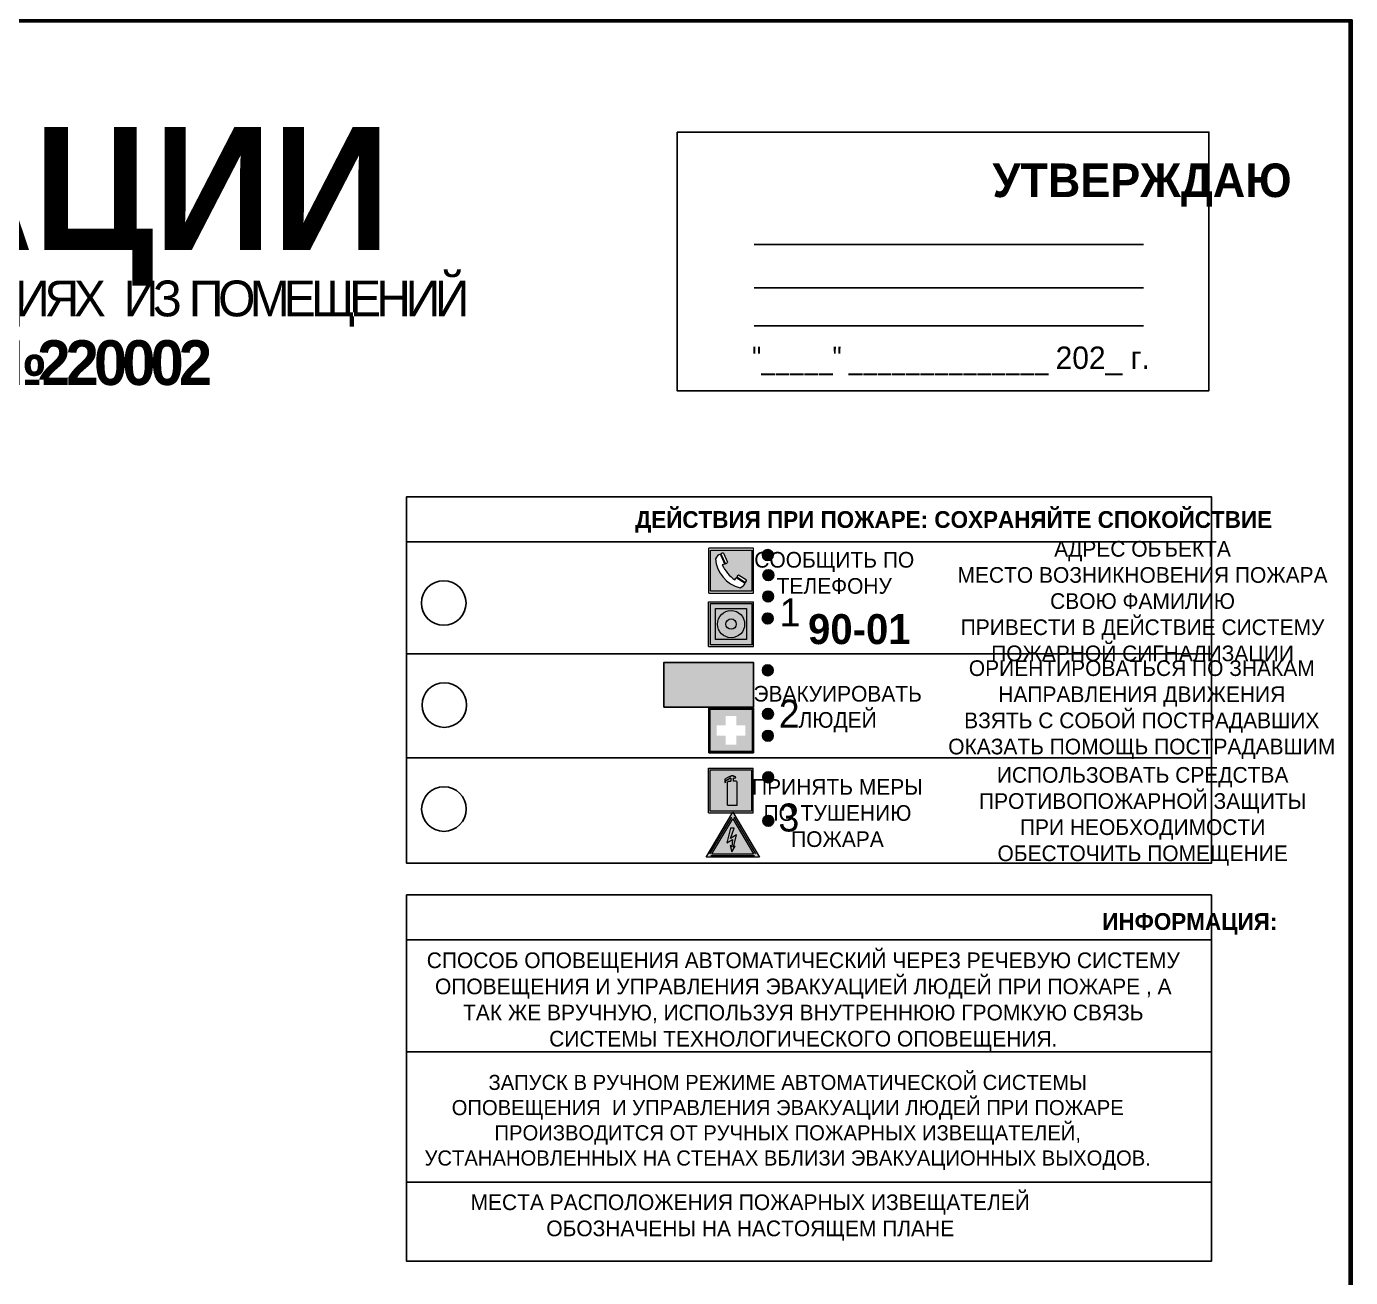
# Model space of a CAD drawing. Header units: millimetres. Extents: x 13810 to 67229, y 12374 to 21950.
# Drawn here: x 27982.8 to 28219.3, y 20044.3 to 20267.8 of the extents above; entities that cross this region are included whole.
import ezdxf

# ---------------------------------------------------------------- set-up
doc = ezdxf.new("R2010")
doc.units = ezdxf.units.MM
doc.styles.add('обычный', font='arial.ttf')

# ---------------------------------------------------------------- blocks, each defined once
blk = doc.blocks.new('A$C3E6D3DDE')
at = {"lineweight": 5}
h = blk.add_hatch(color=40, dxfattribs=at)
h.paths.add_polyline_path([(24.1, 1.45), (16.46, -11.35), (31.74, -11.35)])
h.paths.add_polyline_path([(24.09, -0.46), (30.03, -10.41), (18.14, -10.41)], flags=16)
h.paths.add_polyline_path([(24.54, -3.08), (23.41, -6.02), (25.13, -5.01), (24.33, -8.5), (24.82, -8.27), (23.79, -9.86), (23.4, -8.04), (23.8, -8.43), (24.04, -6.29), (22.39, -7.25), (23.44, -3.08)], flags=0)
h = blk.add_hatch(color=256, dxfattribs=at)
h.paths.add_polyline_path([(24.37, 0.03, 0.567511), (23.82, 0.03), (17.59, -10.4, 0.582454), (17.86, -10.88), (30.32, -10.88, 0.582149), (30.6, -10.4)])
h.paths.add_polyline_path([(24.09, -0.46), (18.14, -10.41), (30.03, -10.41)], flags=16)
h.paths.add_polyline_path([(24.54, -3.08), (23.41, -6.02), (25.13, -5.01), (24.33, -8.5), (24.82, -8.27), (23.79, -9.86), (23.4, -8.04), (23.8, -8.43), (24.04, -6.29), (22.39, -7.25), (23.44, -3.08)], flags=0)
h = blk.add_hatch(color=40, dxfattribs=at)
h.paths.add_polyline_path([(24.09, -0.46), (18.14, -10.41), (30.03, -10.41)])
h.paths.add_polyline_path([(24.82, -8.27), (23.79, -9.86), (23.4, -8.04), (23.8, -8.43), (24.04, -6.29), (22.39, -7.25), (23.44, -3.08), (24.54, -3.08), (23.41, -6.02), (25.13, -5.01), (24.33, -8.5)], flags=16)
at = {"color": 40, "lineweight": 5}
for p, q in [((16.46, -11.35), (24.1, 1.45)), ((24.1, 1.45), (31.74, -11.35))]:
    blk.add_line(p, q, dxfattribs=at)
at = {"lineweight": 5}
for p, q in [((17.59, -10.4), (23.82, 0.03)), ((24.37, 0.03), (30.6, -10.4)), ((18.14, -10.41), (24.09, -0.46)), ((23.44, -3.08), (22.39, -7.25)), ((23.41, -6.02), (24.54, -3.08)), ((24.54, -3.08), (23.44, -3.08)), ((24.09, -0.46), (30.03, -10.41)), ((22.39, -7.25), (24.04, -6.29)), ((25.13, -5.01), (23.41, -6.02)), ((24.04, -6.29), (23.8, -8.43)), ((24.33, -8.5), (25.13, -5.01)), ((17.86, -10.88), (30.32, -10.88)), ((18.14, -10.41), (30.03, -10.41)), ((23.8, -8.43), (23.4, -8.04)), ((23.4, -8.04), (23.79, -9.86)), ((23.79, -9.86), (24.82, -8.27)), ((24.82, -8.27), (24.33, -8.5))]:
    blk.add_line(p, q, dxfattribs=at)
at = {"color": 50, "lineweight": 5}
blk.add_line((31.74, -11.35), (16.46, -11.35), dxfattribs=at)
blk = doc.blocks.new('A$C456E1F9C')
at = {"lineweight": 5}
h = blk.add_hatch(color=242, dxfattribs=at)
h.paths.add_polyline_path([(0.51, -1.47), (0.51, -13.26), (12.29, -13.26), (12.29, -1.47)])
h.paths.add_polyline_path([(5.42, -4.95, -0.254479), (4.78, -5.4), (3.52, -2.53, -0.209735), (4.23, -2.4)], flags=16)
h.paths.add_polyline_path([(8.53, -8.6), (10.87, -10.17), (10.54, -10.76), (8.03, -9.13, -0.192251)], flags=16)
h.paths.add_polyline_path([(4.61, -5.49, 0.005518), (3.87, -5.72, 0.128647), (7.49, -10.01, 0.00809), (7.83, -9.33), (10.47, -10.97, -0.16736), (8.99, -12.25, -0.327862), (1.95, -3.95, -0.166952), (3.36, -2.62)], flags=16)
at = {"color": 242, "lineweight": 5}
for p, q in [((0, -13.77), (0, -0.97)), ((12.8, -0.97), (0, -0.97)), ((4.61, -5.49), (3.36, -2.62)), ((3.52, -2.53), (4.78, -5.4)), ((4.23, -2.4), (5.42, -4.95)), ((12.8, -13.77), (12.8, -0.97)), ((7.83, -9.33), (10.47, -10.97)), ((8.03, -9.13), (10.54, -10.76)), ((10.81, -10.12), (8.53, -8.6)), ((10.54, -10.76), (10.8, -10.3)), ((10.8, -10.3), (10.81, -10.12)), ((0, -13.77), (12.8, -13.77))]:
    blk.add_line(p, q, dxfattribs=at)
blk.add_lwpolyline([(0.51, -1.47), (12.29, -1.47), (12.29, -13.26), (0.51, -13.26)], close=True, dxfattribs=at)
for centre, radius, start, end in [((4.59, -5.34), 2.99, 114.2845, 152.1974), ((4.02, -3.27), 0.891, 76.3284, 123.7092), ((11.12, -3.31), 9.19, 183.9915, 256.6009), ((14.98, -39.1), 35.17, 107.1487, 108.4135), ((13.86, -0.94), 11.08, 205.5536, 234.8762), ((4.68, -4.59), 0.824, 276.9621, 334.0723), ((-13.31, 0.8), 23.44, 332.5487, 334.4027), ((8.94, -9.5), 0.989, 114.4092, 157.9388), ((7.87, -9.46), 3, 291.9291, 329.9329)]:
    blk.add_arc(centre, radius, start, end, dxfattribs=at)
blk = doc.blocks.new('A$C54414219')
at = {"true_color": 0xffffff}
h = blk.add_hatch(color=7, dxfattribs=at)
h.paths.add_polyline_path([(2.39, -9.45), (2.39, -18.3), (11.23, -18.3), (11.23, -9.45)], flags=0)
h.paths.add_polyline_path([(10.71, -13.87, -1), (2.92, -13.87, -1)], flags=0)
h.paths.add_polyline_path([(8.3, -13.87, -1), (5.33, -13.87, -1)], flags=0)
h.paths.add_polyline_path([(0.41, -7.47), (0.41, -20.27), (13.21, -20.27), (13.21, -7.47)])
h.paths.add_polyline_path([(0.92, -19.77), (12.71, -19.77), (12.71, -7.98), (0.92, -7.98)], flags=16)
h.paths.add_polyline_path([(11.23, -9.45), (11.23, -18.3), (2.39, -18.3), (2.39, -9.45)], flags=0)
at = {"lineweight": 5}
h = blk.add_hatch(color=242, dxfattribs=at)
h.paths.add_polyline_path([(12.71, -7.98), (0.92, -7.98), (0.92, -19.77), (12.71, -19.77)])
h.paths.add_polyline_path([(11.23, -18.3), (2.39, -18.3), (2.39, -9.45), (11.23, -9.45)], flags=16)
h.paths.add_polyline_path([(10.71, -13.87, -1), (2.92, -13.87, -1)], flags=0)
h.paths.add_polyline_path([(8.3, -13.87, -1), (5.33, -13.87, -1)], flags=0)
at = {"true_color": 0xffffff}
h = blk.add_hatch(color=7, dxfattribs=at)
h.paths.add_polyline_path([(2.39, -9.45), (2.39, -18.3), (11.23, -18.3), (11.23, -9.45)])
h.paths.add_polyline_path([(10.71, -13.87, -1), (2.92, -13.87, -1)], flags=16)
h.paths.add_polyline_path([(8.3, -13.87, -1), (5.33, -13.87, -1)], flags=0)
at = {"lineweight": 5}
h = blk.add_hatch(color=242, dxfattribs=at)
h.paths.add_polyline_path([(2.92, -13.87, 1), (10.71, -13.87, 1)])
h.paths.add_polyline_path([(8.3, -13.87, -1), (5.33, -13.87, -1)], flags=16)
at = {"color": 242, "lineweight": 5}
for p, q in [((0.41, -20.27), (0.41, -7.47)), ((0.41, -7.47), (13.21, -7.47)), ((0.41, -7.47), (13.21, -7.47)), ((13.21, -20.27), (13.21, -7.47)), ((0.41, -20.27), (13.21, -20.27))]:
    blk.add_line(p, q, dxfattribs=at)
for points in [[(0.92, -7.98), (12.71, -7.98), (12.71, -19.77), (0.92, -19.77)], [(2.39, -9.45), (11.23, -9.45), (11.23, -18.3), (2.39, -18.3)]]:
    blk.add_lwpolyline(points, close=True, dxfattribs=at)
for radius in [3.89, 1.49]:
    blk.add_circle((6.81, -13.87), radius, dxfattribs=at)
blk = doc.blocks.new('A$C32E8229D')
at = {"true_color": 0xffffff}
blk.add_hatch(color=7, dxfattribs=at).paths.add_polyline_path([(0, 0), (0, -8), (16, -8), (16, 0)])
h = blk.add_hatch(color=126)
h.paths.add_polyline_path([(0.2, -0.2), (15.8, -0.2), (15.8, -7.8), (0.2, -7.8)])
h.paths.add_polyline_path([(13.49, -2.05), (12.08, -2.05), (11.37, -2.63, 0.162397), (11.29, -2.84), (11.29, -3.63), (10.35, -3.63), (10.35, -4.05), (11.68, -4.05), (11.68, -3.48), (12.26, -4.28), (11.29, -5.1), (11.29, -6.78), (11.85, -6.78), (11.85, -5.44), (12.8, -4.64), (12.8, -5.94), (14.46, -5.94), (14.46, -5.39), (13.45, -5.39), (13.45, -3.97), (12.46, -2.59), (13.15, -2.59), (13.69, -3.34), (14.18, -3)], flags=16)
h.paths.add_polyline_path([(10.74, -1.82, 1), (11.8, -1.82, 1)], flags=16)
h.paths.add_polyline_path([(9.39, -3.59), (5.99, -3.59), (6.56, -3.03), (5.91, -3.03), (5.1, -3.83), (5.91, -4.64), (6.56, -4.64), (5.99, -4.09), (9.39, -4.09)], flags=16)
h.paths.add_polyline_path([(4.29, -1.08), (1.72, -1.08), (1.72, -6.6), (4.29, -6.6)], flags=16)
at = {"color": 126}
blk.add_lwpolyline([(16, -8), (0, -8), (0, 0), (16, 0)], close=True, dxfattribs=at)
blk = doc.blocks.new('A$C18900ED3')
h = blk.add_hatch(color=126)
h.paths.add_polyline_path([(-0.18, -0.18), (-7.02, -0.18), (-7.02, -7.02), (-0.18, -7.02)])
h.paths.add_polyline_path([(-5.89, -4.46), (-5.89, -2.77), (-4.46, -2.77), (-4.46, -1.31), (-2.77, -1.31), (-2.77, -2.77), (-1.33, -2.77), (-1.33, -4.46), (-2.77, -4.46), (-2.77, -5.89), (-4.46, -5.89), (-4.46, -4.46)], flags=16)
at = {"color": 126}
for p, q in [((-7.2, 0), (-7.2, -7.2)), ((0, 0), (-7.2, 0)), ((0, -7.2), (0, 0)), ((-7.02, -7.02), (-7.02, -0.18)), ((-7.02, -0.18), (-0.18, -0.18)), ((-0.18, -0.18), (-0.18, -7.02)), ((-7.2, -7.2), (0, -7.2)), ((-0.18, -7.02), (-7.02, -7.02))]:
    blk.add_line(p, q, dxfattribs=at)
blk = doc.blocks.new('A$C3AD82952')
at = {"true_color": 0xf5f5ff}
h = blk.add_hatch(color=7, dxfattribs=at)
h.dxf.hatch_style = 1
h.paths.add_polyline_path([(8.21, 8.73, 0.414214), (7.89, 9.05), (7.22, 9.05), (7.22, 9.92), (7.59, 9.92, 1), (7.57, 10.36), (7.22, 10.36), (7.22, 10.6), (6.43, 10.6), (6.43, 10.36), (6.01, 10.36), (4.74, 9.59), (4.74, 8.69), (4.98, 8.73), (4.98, 9.26), (6.12, 9.91), (6.43, 9.91), (6.43, 9.05), (5.76, 9.05, 0.414214), (5.44, 8.73), (5.44, 2.2), (8.21, 2.2)], flags=0)
h.paths.add_polyline_path([(12.8, 12.8), (0, 12.8), (0, 0), (12.8, 0)])
h.paths.add_polyline_path([(0.51, 12.29), (12.29, 12.29), (12.29, 0.51), (0.51, 0.51)], flags=16)
h.paths.add_polyline_path([(4.74, 9.59), (6.01, 10.36), (6.43, 10.36), (6.43, 10.6), (7.22, 10.6), (7.22, 10.36), (7.59, 10.36, -0.94586), (7.59, 9.92), (7.22, 9.92), (7.22, 9.05), (7.89, 9.05, -0.414214), (8.21, 8.73), (8.21, 2.2), (5.44, 2.2), (5.44, 8.73, -0.414214), (5.76, 9.05), (6.43, 9.05), (6.43, 9.91), (6.12, 9.91), (4.98, 9.26), (4.98, 8.73), (4.74, 8.69)], flags=0)
h = blk.add_hatch(color=242)
h.dxf.hatch_style = 1
h.paths.add_polyline_path([(12.29, 12.29), (0.51, 12.29), (0.51, 0.51), (12.29, 0.51)])
h.paths.add_polyline_path([(4.74, 8.69), (4.74, 9.59), (6.01, 10.36), (6.43, 10.36), (6.43, 10.6), (7.22, 10.6), (7.22, 10.36), (7.59, 10.36, -0.94586), (7.59, 9.92), (7.22, 9.92), (7.22, 9.05), (7.89, 9.05, -0.414214), (8.21, 8.73), (8.21, 2.2), (5.44, 2.2), (5.44, 8.73, -0.414214), (5.76, 9.05), (6.43, 9.05), (6.43, 9.91), (6.12, 9.91), (4.98, 9.26), (4.98, 8.73)], flags=16)
h = blk.add_hatch(color=7, dxfattribs=at)
h.dxf.hatch_style = 1
h.paths.add_polyline_path([(8.21, 8.73, 0.414214), (7.89, 9.05), (7.22, 9.05), (7.22, 9.92), (7.59, 9.92, 1), (7.57, 10.36), (7.22, 10.36), (7.22, 10.6), (6.43, 10.6), (6.43, 10.36), (6.01, 10.36), (4.74, 9.59), (4.74, 8.69), (4.98, 8.73), (4.98, 9.26), (6.12, 9.91), (6.43, 9.91), (6.43, 9.05), (5.76, 9.05, 0.414214), (5.44, 8.73), (5.44, 2.2), (8.21, 2.2)])
at = {"color": 242, "lineweight": 5}
for p, q in [((0, 0), (0, 12.8)), ((0, 12.8), (12.8, 12.8)), ((12.8, 0), (12.8, 12.8)), ((6.01, 10.36), (4.74, 9.59)), ((4.74, 9.59), (4.74, 8.69)), ((4.74, 8.69), (4.98, 8.73)), ((4.98, 9.26), (6.12, 9.91)), ((4.98, 8.73), (4.98, 9.26)), ((5.44, 2.2), (5.44, 8.73)), ((5.76, 9.05), (6.43, 9.05)), ((6.01, 10.36), (6.43, 10.36)), ((6.12, 9.91), (6.43, 9.91)), ((7.22, 10.6), (6.43, 10.6)), ((6.43, 10.6), (6.43, 10.36)), ((6.43, 9.91), (6.43, 9.05)), ((7.22, 10.36), (7.22, 10.6)), ((7.59, 10.36), (7.22, 10.36)), ((7.22, 9.05), (7.22, 9.92)), ((7.59, 9.92), (7.22, 9.92)), ((7.89, 9.05), (7.22, 9.05)), ((8.21, 2.2), (8.21, 8.73)), ((0, 0), (12.8, 0)), ((5.44, 2.2), (8.21, 2.2))]:
    blk.add_line(p, q, dxfattribs=at)
blk.add_lwpolyline([(0.51, 12.29), (12.29, 12.29), (12.29, 0.51), (0.51, 0.51)], close=True, dxfattribs=at)
for centre, radius, start, end in [((5.76, 8.73), 0.32, 90, 180), ((7.58, 10.14), 0.223, 273.1875, 86.8125), ((7.89, 8.73), 0.32, 0, 90)]:
    blk.add_arc(centre, radius, start, end, dxfattribs=at)

msp = doc.modelspace()

# ---------------------------------------------------------------- hatches: boundary and pattern name
at = {"lineweight": 0}
h = msp.add_hatch(color=256, dxfattribs=at)
h.dxf.hatch_style = 1
h.paths.add_polyline_path([(28114.23, 20173.4, 1), (28116.16, 20173.4, 1)])
h = msp.add_hatch(color=256, dxfattribs=at)
h.dxf.hatch_style = 1
h.paths.add_polyline_path([(28114.33, 20169.81, 1), (28116.27, 20169.81, 1)])
h = msp.add_hatch(color=256, dxfattribs=at)
h.dxf.hatch_style = 1
h.paths.add_polyline_path([(28114.29, 20166, 1), (28116.23, 20166, 1)])
h = msp.add_hatch(color=256, dxfattribs=at)
h.dxf.hatch_style = 1
h.paths.add_polyline_path([(28114.21, 20162.07, 1), (28116.14, 20162.07, 1)])
h = msp.add_hatch(color=256, dxfattribs=at)
h.dxf.hatch_style = 1
h.paths.add_polyline_path([(28114.22, 20152.81, 1), (28116.16, 20152.81, 1)])
h = msp.add_hatch(color=256, dxfattribs=at)
h.dxf.hatch_style = 1
h.paths.add_polyline_path([(28114.26, 20145.03, 1), (28116.2, 20145.03, 1)])
h = msp.add_hatch(color=256, dxfattribs=at)
h.dxf.hatch_style = 1
h.paths.add_polyline_path([(28114.26, 20141.12, 1), (28116.19, 20141.12, 1)])
h = msp.add_hatch(color=256, dxfattribs=at)
h.dxf.hatch_style = 1
h.paths.add_polyline_path([(28114.32, 20133.7, 1), (28116.25, 20133.7, 1)])
h = msp.add_hatch(color=256, dxfattribs=at)
h.dxf.hatch_style = 1
h.paths.add_polyline_path([(28114.32, 20125.93, 1), (28116.25, 20125.93, 1)])

# ---------------------------------------------------------------- linework, layer by layer
at = {"color": 2, "lineweight": 100}
msp.add_lwpolyline([(27619.29, 20268.98), (28219.29, 20268.98), (28219.29, 19873.98), (27619.29, 19873.98)], close=True, dxfattribs=at)
for points in [[(28099.01, 20248.95), (28194.01, 20248.95), (28194.01, 20202.74), (28099.01, 20202.74)], [(28050.69, 20175.75), (28194.45, 20175.75), (28194.45, 20183.8), (28050.69, 20183.8)], [(28050.69, 20175.75), (28194.45, 20175.75), (28194.45, 20118.35), (28050.69, 20118.35)]]:
    msp.add_lwpolyline(points, close=True)
for points in [[(28112.76, 20228.9), (28182.29, 20228.9)], [(28112.76, 20221.14), (28182.29, 20221.14)], [(28112.76, 20214.35), (28182.29, 20214.35)], [(28109.1, 20155.76), (28050.69, 20155.76), (28194.45, 20155.76)], [(28109.1, 20137.18), (28050.69, 20137.18), (28194.45, 20137.18)]]:
    msp.add_lwpolyline(points)
at = {"color": 0}
msp.add_lwpolyline([(28050.69, 20112.69), (28194.45, 20112.69), (28194.45, 20047.24), (28050.69, 20047.24)], close=True, dxfattribs=at)
for points in [[(28050.69, 20104.64), (28194.45, 20104.64)], [(28050.69, 20084.64), (28194.45, 20084.64)], [(28050.69, 20061.39), (28194.45, 20061.39)]]:
    msp.add_lwpolyline(points, dxfattribs=at)
for centre, radius in [((28115.19, 20173.4), 0.966), ((28115.3, 20169.81), 0.966), ((28057.31, 20164.83), 3.98), ((28115.26, 20166), 0.966), ((28115.18, 20162.07), 0.966), ((28115.19, 20152.81), 0.966), ((28057.41, 20146.6), 3.98), ((28115.23, 20145.03), 0.966), ((28115.22, 20141.12), 0.966), ((28115.28, 20133.7), 0.966), ((28057.34, 20128.02), 3.98), ((28115.29, 20125.93), 0.966)]:
    msp.add_circle(centre, radius)

# ---------------------------------------------------------------- block references
for name, p, xscale, yscale, zscale in [('A$C456E1F9C', (28104.64, 20175.21), 0.625, 0.625, 0.625), ('A$C54414219', (28104.38, 20169.73), 0.625, 0.625, 0.625), ('A$C18900ED3', (28112.64, 20146.08), 1.111111111007631, 1.111111111007631, 1.111111111007631), ('A$C3AD82952', (28104.59, 20127.35), 0.625, 0.625, 0.625), ('A$C3E6D3DDE', (28093.88, 20126.54), 0.625, 0.625, 0.625)]:
    msp.add_blockref(name, p, dxfattribs=dict(xscale=xscale, yscale=yscale, zscale=zscale))
at = {"xscale": -1}
msp.add_blockref('A$C32E8229D', (28112.64, 20154.23), dxfattribs=at)

# ---------------------------------------------------------------- texts
at = {"lineweight": 0, "style": 'обычный'}
for s, insert, char_height, width, attachment_point in [('{\\fProxima Nova Rg|b1|i0|c204|p2;ПЛАН ЭВАКУАЦИИ}', (27770.64, 20249.87), 22, 493.8901, 1), ('\\pi-18,l18,t18;{\\fProxima Nova Rg|b1|i0|c204|p2;УТВЕРЖДАЮ\\H1.1997x; }', (28182.05, 20239.48), 6, 126.6484, 5), ('{\\fArial Narrow|b0|i0|c204|p34;"_____" ______________ \\fProxima Nova Rg|b0|i0|c204|p2;202_ г. }', (28147.92, 20208.07), 4, 78.6503, 5), ('{\\fProxima Nova Rg|b1|i0|c204|p2;ДЕЙСТВИЯ ПРИ ПОЖАРЕ: СОХРАНЯЙТЕ СПОКОЙСТВИЕ\\H1.6644x; }', (28148.4, 20179.31), 3, 175.1736, 5), ('\\pi-8.4,l8.4,t8.4;{\\fProxima Nova Rg|b0|i0|c204|p2;АДРЕС ОБЪЕКТА\\PМЕСТО ВОЗНИКНОВЕНИЯ ПОЖАРА \\PСВОЮ ФАМИЛИЮ\\PПРИВЕСТИ В ДЕЙСТВИЕ СИСТЕМУ \\PПОЖАРНОЙ СИГНАЛИЗАЦИИ}', (28182.14, 20164.77), 2.8, 126.6484, 5), ('{\\fProxima Nova Rg|b0|i0|c204|p2;СООБЩИТЬ ПО \\PТЕЛЕФОНУ}', (28127.07, 20170.2), 2.8, 126.6484, 5), ('{\\fProxima Nova Rg|b0|i0|c204|p2;1\\H1.1667x; }', (28119.17, 20163.14), 5, 126.6484, 5), ('{\\fProxima Nova Rg|b1|i0|c204|p2;\\H1.0714x;90-01\\fProxima Nova Rg|b0|i0|c204|p2;\\H0.93331x; \\H1.3449x; }', (28131.55, 20160.13), 5, 126.6484, 5), ('\\pi-8.4,l8.4,t8.4;{\\fProxima Nova Rg|b0|i0|c204|p2;ОРИЕНТИРОВАТЬСЯ ПО ЗНАКАМ \\PНАПРАВЛЕНИЯ ДВИЖЕНИЯ\\PВЗЯТЬ С СОБОЙ ПОСТРАДАВШИХ\\PОКАЗАТЬ ПОМОЩЬ ПОСТРАДАВШИМ}', (28182, 20145.79), 2.8, 126.6484, 5), ('{\\fProxima Nova Rg|b0|i0|c204|p2;ЭВАКУИРОВАТЬ \\PЛЮДЕЙ}', (28127.68, 20145.88), 2.8, 126.6484, 5), ('{\\fProxima Nova Rg|b0|i0|c204|p2;2\\H1.1967x; }', (28119.02, 20145.06), 5, 126.6484, 5), ('\\pi-8.4,l8.4,t8.4;{\\fProxima Nova Rg|b0|i0|c204|p2;ИСПОЛЬЗОВАТЬ СРЕДСТВА \\PПРОТИВОПОЖАРНОЙ ЗАЩИТЫ \\PПРИ НЕОБХОДИМОСТИ \\PОБЕСТОЧИТЬ ПОМЕЩЕНИЕ}', (28182.16, 20126.72), 2.8, 126.6484, 5), ('{\\fProxima Nova Rg|b0|i0|c204|p2;ПРИНЯТЬ МЕРЫ \\PПО ТУШЕНИЮ \\PПОЖАРА}', (28127.64, 20127.3), 2.8, 126.6484, 5), ('{\\fProxima Nova Rg|b0|i0|c204|p2;3\\H1.1967x; }', (28118.96, 20126.48), 5, 126.6484, 5), ('{\\fProxima Nova Rg|b1|i0|c204|p2;ИНФОРМАЦИЯ:\\H1.1997x; }', (28190.59, 20107.5), 3, 175.1736, 5), ('{\\fProxima Nova Rg|b0|i0|c204|p2;СПОСОБ ОПОВЕЩЕНИЯ АВТОМАТИЧЕСКИЙ ЧЕРЕЗ РЕЧЕВУЮ СИСТЕМУ ОПОВЕЩЕНИЯ И УПРАВЛЕНИЯ ЭВАКУАЦИЕЙ ЛЮДЕЙ ПРИ ПОЖАРЕ , А ТАК ЖЕ ВРУЧНУЮ, ИСПОЛЬЗУЯ ВНУТРЕННЮЮ ГРОМКУЮ СВЯЗЬ СИСТЕМЫ ТЕХНОЛОГИЧЕСКОГО ОПОВЕЩЕНИЯ.}', (28121.54, 20093.6), 2.8, 137.0334, 5), ('{\\fProxima Nova Rg|b0|i0|c204|p2;\\P\\pt8.1;ЗАПУСК В РУЧНОМ РЕЖИМЕ АВТОМАТИЧЕСКОЙ СИСТЕМЫ ОПОВЕЩЕНИЯ  И УПРАВЛЕНИЯ ЭВАКУАЦИИ ЛЮДЕЙ ПРИ ПОЖАРЕ ПРОИЗВОДИТСЯ ОТ РУЧНЫХ ПОЖАРНЫХ ИЗВЕЩАТЕЛЕЙ, УСТАНАНОВЛЕННЫХ НА СТЕНАХ ВБЛИЗИ ЭВАКУАЦИОННЫХ ВЫХОДОВ. }', (28118.76, 20074.3), 2.7, 131.4512, 5), ('\\pt8.4;{\\fProxima Nova Rg|b0|i0|c204|p2;\\PМЕСТА РАСПОЛОЖЕНИЯ ПОЖАРНЫХ ИЗВЕЩАТЕЛЕЙ ОБОЗНАЧЕНЫ НА НАСТОЯЩЕМ ПЛАНЕ}', (28112.06, 20057.38), 2.8, 118.5618, 5)]:
    msp.add_mtext(s, dxfattribs=dict(at, insert=insert, char_height=char_height, width=width, attachment_point=attachment_point))
at = {"color": 0, "lineweight": 0, "insert": (27923.5, 20217.05), "char_height": 8, "width": 449.2158, "attachment_point": 5, "style": 'обычный'}
msp.add_mtext('{\\fArial Black|b1|i0|c204|p34;\\H2x;\\T0.85;  \\fArial Narrow|b0|i0|c204|p34;\\H0.8x;\\W0.9;\\P\\fProxima Nova Rg|b0|i0|c204|p2;\\H0.5x;\\W1;\\C256;ПРИ ПОЖАРЕ  ИЛИ ДРУГИХ ЧРЕЗВЫЧАЙНЫХ СИТУАЦИЯХ  ИЗ ПОМЕЩЕНИЙ \\fProxima Nova Rg|b1|i0|c204|p2;\\H1.25x;\\PГЛАВНОГО КОРПУСА КАЦ инв. №220002\\P2\\fProxima Nova Rg|b1|i0|c0|p2; \\fProxima Nova Rg|b1|i0|c204|p2;ЭТАЖ}', dxfattribs=at)

doc.saveas('drawing.dxf')
